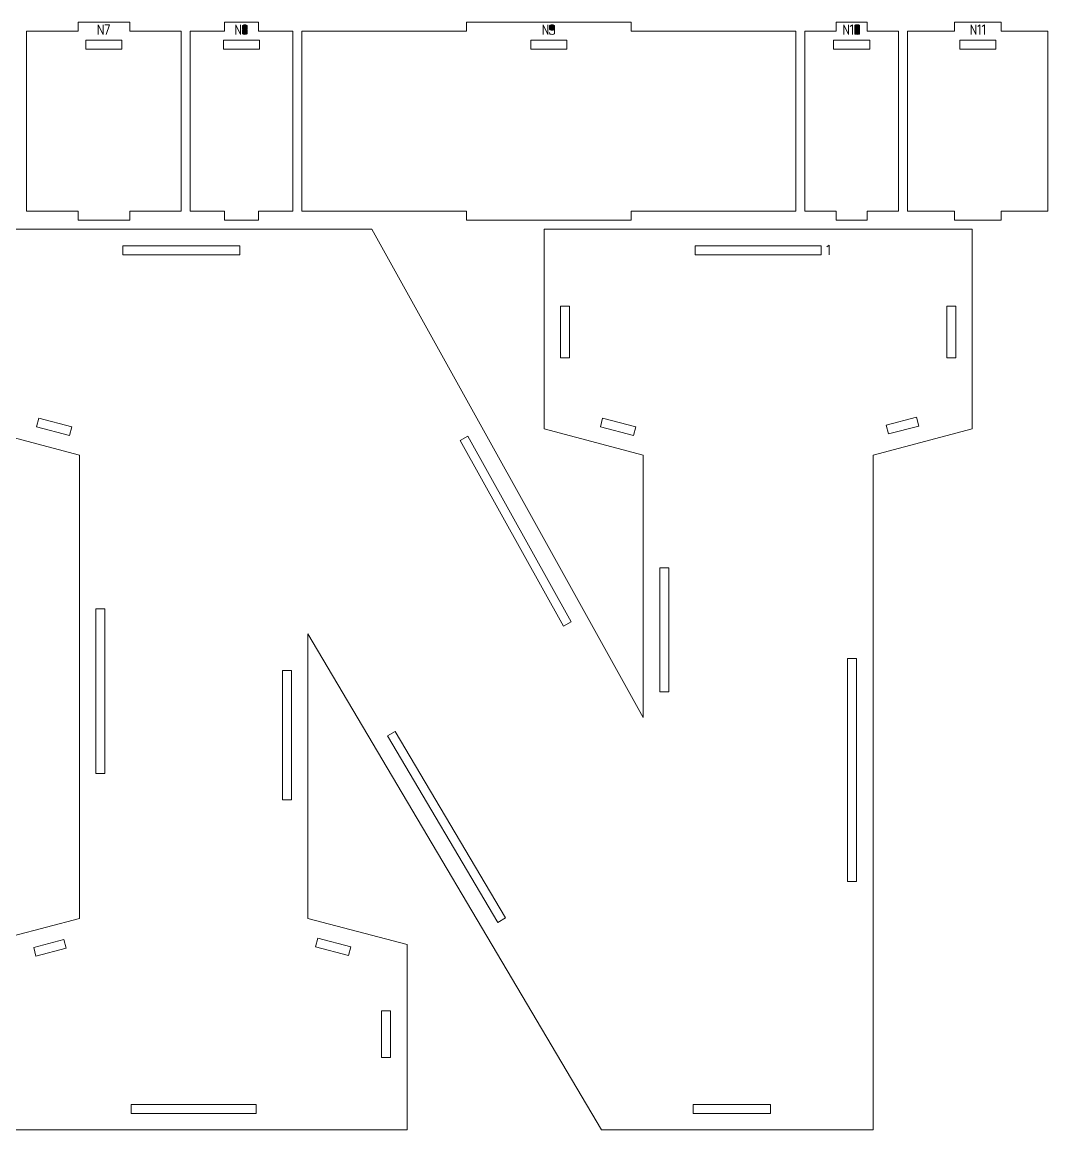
# Model space of a CAD drawing. Header units: centimetres. Extents: x -250 to 250, y -508 to 508.
# Drawn here: x 81.23 to 115.4, y 289.67 to 326.57 of the extents above; entities that cross this region are included whole.
import ezdxf

# ---------------------------------------------------------------- set-up
doc = ezdxf.new("R2010")
doc.units = ezdxf.units.CM
doc.header["$MEASUREMENT"] = 0
doc.layers.add('Capa 1', color=7, linetype='Continuous')

msp = doc.modelspace()

# ---------------------------------------------------------------- hatches: boundary and pattern name
at = {"layer": 'Capa 1', "true_color": 0x3e4095}
h = msp.add_hatch(color=175, dxfattribs=at)
edge = h.paths.add_edge_path()
edge.add_spline(control_points=[(83.76806, 326.16423), (83.76806, 326.16423), (83.76806, 326.48067), (83.76806, 326.48067), (83.76806, 326.48067), (83.92674, 326.16423), (83.92674, 326.16423), (83.92674, 326.16423), (83.92674, 326.48067), (83.92674, 326.48067), (83.92674, 326.48067), (83.92674, 326.16423), (83.92674, 326.16423), (83.92674, 326.16423), (83.76806, 326.48067), (83.76806, 326.48067), (83.76806, 326.48067), (83.76806, 326.16423), (83.76806, 326.16423)], knot_values=[0, 0, 0, 0, 0.16666667, 0.16666667, 0.16666667, 0.33333333, 0.33333333, 0.33333333, 0.5, 0.5, 0.5, 0.66666667, 0.66666667, 0.66666667, 0.83333333, 0.83333333, 0.83333333, 1, 1, 1, 1], degree=3, periodic=1)
h = msp.add_hatch(color=175, dxfattribs=at)
edge = h.paths.add_edge_path()
edge.add_spline(control_points=[(84.02671, 326.16423), (84.02671, 326.16423), (84.14779, 326.48067), (84.14779, 326.48067), (84.14779, 326.48067), (83.98819, 326.48067), (83.98819, 326.48067), (83.98819, 326.48067), (84.14779, 326.48067), (84.14779, 326.48067), (84.14779, 326.48067), (84.02671, 326.16423), (84.02671, 326.16423)], knot_values=[0, 0, 0, 0, 0.25, 0.25, 0.25, 0.5, 0.5, 0.5, 0.75, 0.75, 0.75, 1, 1, 1, 1], degree=3, periodic=1)
h = msp.add_hatch(color=175, dxfattribs=at)
edge = h.paths.add_edge_path()
edge.add_spline(control_points=[(88.3485, 326.16423), (88.3485, 326.16423), (88.3485, 326.48067), (88.3485, 326.48067), (88.3485, 326.48067), (88.50718, 326.16423), (88.50718, 326.16423), (88.50718, 326.16423), (88.50718, 326.48067), (88.50718, 326.48067), (88.50718, 326.48067), (88.50718, 326.16423), (88.50718, 326.16423), (88.50718, 326.16423), (88.3485, 326.48067), (88.3485, 326.48067), (88.3485, 326.48067), (88.3485, 326.16423), (88.3485, 326.16423)], knot_values=[0, 0, 0, 0, 0.16666667, 0.16666667, 0.16666667, 0.33333333, 0.33333333, 0.33333333, 0.5, 0.5, 0.5, 0.66666667, 0.66666667, 0.66666667, 0.83333333, 0.83333333, 0.83333333, 1, 1, 1, 1], degree=3, periodic=1)
h = msp.add_hatch(color=175, dxfattribs=at)
edge = h.paths.add_edge_path()
edge.add_spline(control_points=[(88.56863, 326.37106), (88.56863, 326.36311), (88.57429, 326.35593), (88.5856, 326.34951), (88.59691, 326.34309), (88.61877, 326.33881), (88.65118, 326.33667), (88.68359, 326.33881), (88.70545, 326.34309), (88.71676, 326.34951), (88.72807, 326.35593), (88.73373, 326.36311), (88.73373, 326.37106), (88.73373, 326.37106), (88.73373, 326.44536), (88.73373, 326.44536), (88.73373, 326.45514), (88.72586, 326.46347), (88.71011, 326.47035), (88.69437, 326.47723), (88.67472, 326.48067), (88.65118, 326.48067), (88.62764, 326.48067), (88.60799, 326.47723), (88.59225, 326.47035), (88.5765, 326.46347), (88.56863, 326.45514), (88.56863, 326.44536), (88.56863, 326.44536), (88.56863, 326.37106), (88.56863, 326.37106)], knot_values=[0, 0, 0, 0, 0.1, 0.1, 0.1, 0.2, 0.2, 0.2, 0.3, 0.3, 0.3, 0.4, 0.4, 0.4, 0.5, 0.5, 0.5, 0.6, 0.6, 0.6, 0.7, 0.7, 0.7, 0.8, 0.8, 0.8, 0.9, 0.9, 0.9, 1, 1, 1, 1], degree=3, periodic=1)
h = msp.add_hatch(color=175, dxfattribs=at)
edge = h.paths.add_edge_path()
edge.add_spline(control_points=[(88.65118, 326.16423), (88.62764, 326.16423), (88.60799, 326.16767), (88.59225, 326.17455), (88.5765, 326.18143), (88.56863, 326.18976), (88.56863, 326.19954), (88.56863, 326.19954), (88.56863, 326.30273), (88.56863, 326.30273), (88.56863, 326.31099), (88.57429, 326.31817), (88.5856, 326.32428), (88.59691, 326.3304), (88.61877, 326.33453), (88.65118, 326.33667), (88.61877, 326.33881), (88.59691, 326.34309), (88.5856, 326.34951), (88.57429, 326.35593), (88.56863, 326.36311), (88.56863, 326.37106), (88.56863, 326.37106), (88.56863, 326.44536), (88.56863, 326.44536), (88.56863, 326.45514), (88.5765, 326.46347), (88.59225, 326.47035), (88.60799, 326.47723), (88.62764, 326.48067), (88.65118, 326.48067), (88.67472, 326.48067), (88.69437, 326.47723), (88.71011, 326.47035), (88.72586, 326.46347), (88.73373, 326.45514), (88.73373, 326.44536), (88.73373, 326.44536), (88.73373, 326.37106), (88.73373, 326.37106), (88.73373, 326.36311), (88.72807, 326.35593), (88.71676, 326.34951), (88.70545, 326.34309), (88.68359, 326.33881), (88.65118, 326.33667), (88.68359, 326.33453), (88.70545, 326.3304), (88.71676, 326.32428), (88.72807, 326.31817), (88.73373, 326.31099), (88.73373, 326.30273), (88.73373, 326.30273), (88.73373, 326.19954), (88.73373, 326.19954), (88.73373, 326.18976), (88.72586, 326.18143), (88.71011, 326.17455), (88.69437, 326.16767), (88.67472, 326.16423), (88.65118, 326.16423)], knot_values=[0, 0, 0, 0, 0.05, 0.05, 0.05, 0.1, 0.1, 0.1, 0.15, 0.15, 0.15, 0.2, 0.2, 0.2, 0.25, 0.25, 0.25, 0.3, 0.3, 0.3, 0.35, 0.35, 0.35, 0.4, 0.4, 0.4, 0.45, 0.45, 0.45, 0.5, 0.5, 0.5, 0.55, 0.55, 0.55, 0.6, 0.6, 0.6, 0.65, 0.65, 0.65, 0.7, 0.7, 0.7, 0.75, 0.75, 0.75, 0.8, 0.8, 0.8, 0.85, 0.85, 0.85, 0.9, 0.9, 0.9, 0.95, 0.95, 0.95, 1, 1, 1, 1], degree=3, periodic=1)
h = msp.add_hatch(color=175, dxfattribs=at)
edge = h.paths.add_edge_path()
edge.add_spline(control_points=[(88.56863, 326.19954), (88.56863, 326.18976), (88.5765, 326.18143), (88.59225, 326.17455), (88.60799, 326.16767), (88.62764, 326.16423), (88.65118, 326.16423), (88.67472, 326.16423), (88.69437, 326.16767), (88.71011, 326.17455), (88.72586, 326.18143), (88.73373, 326.18976), (88.73373, 326.19954), (88.73373, 326.19954), (88.73373, 326.30273), (88.73373, 326.30273), (88.73373, 326.31099), (88.72807, 326.31817), (88.71676, 326.32428), (88.70545, 326.3304), (88.68359, 326.33453), (88.65118, 326.33667), (88.61877, 326.33453), (88.59691, 326.3304), (88.5856, 326.32428), (88.57429, 326.31817), (88.56863, 326.31099), (88.56863, 326.30273), (88.56863, 326.30273), (88.56863, 326.19954), (88.56863, 326.19954)], knot_values=[0, 0, 0, 0, 0.1, 0.1, 0.1, 0.2, 0.2, 0.2, 0.3, 0.3, 0.3, 0.4, 0.4, 0.4, 0.5, 0.5, 0.5, 0.6, 0.6, 0.6, 0.7, 0.7, 0.7, 0.8, 0.8, 0.8, 0.9, 0.9, 0.9, 1, 1, 1, 1], degree=3, periodic=1)
h = msp.add_hatch(color=175, dxfattribs=at)
edge = h.paths.add_edge_path()
edge.add_spline(control_points=[(98.58337, 326.16423), (98.58337, 326.16423), (98.58337, 326.48067), (98.58337, 326.48067), (98.58337, 326.48067), (98.74205, 326.16423), (98.74205, 326.16423), (98.74205, 326.16423), (98.74205, 326.48067), (98.74205, 326.48067), (98.74205, 326.48067), (98.74205, 326.16423), (98.74205, 326.16423), (98.74205, 326.16423), (98.58337, 326.48067), (98.58337, 326.48067), (98.58337, 326.48067), (98.58337, 326.16423), (98.58337, 326.16423)], knot_values=[0, 0, 0, 0, 0.16666667, 0.16666667, 0.16666667, 0.33333333, 0.33333333, 0.33333333, 0.5, 0.5, 0.5, 0.66666667, 0.66666667, 0.66666667, 0.83333333, 0.83333333, 0.83333333, 1, 1, 1, 1], degree=3, periodic=1)
h = msp.add_hatch(color=175, dxfattribs=at)
edge = h.paths.add_edge_path()
edge.add_spline(control_points=[(98.8035, 326.33804), (98.8035, 326.32826), (98.81137, 326.31993), (98.82712, 326.31305), (98.84286, 326.30617), (98.86251, 326.30273), (98.88605, 326.30273), (98.90929, 326.30212), (98.92885, 326.30495), (98.94475, 326.31121), (98.96065, 326.31748), (98.9686, 326.32643), (98.9686, 326.33804), (98.9686, 326.33804), (98.9686, 326.44536), (98.9686, 326.44536), (98.9686, 326.45514), (98.96073, 326.46347), (98.94498, 326.47035), (98.92924, 326.47723), (98.90959, 326.48067), (98.88605, 326.48067), (98.86251, 326.48067), (98.84286, 326.47723), (98.82712, 326.47035), (98.81137, 326.46347), (98.8035, 326.45514), (98.8035, 326.44536), (98.8035, 326.44536), (98.8035, 326.33804), (98.8035, 326.33804)], knot_values=[0, 0, 0, 0, 0.1, 0.1, 0.1, 0.2, 0.2, 0.2, 0.3, 0.3, 0.3, 0.4, 0.4, 0.4, 0.5, 0.5, 0.5, 0.6, 0.6, 0.6, 0.7, 0.7, 0.7, 0.8, 0.8, 0.8, 0.9, 0.9, 0.9, 1, 1, 1, 1], degree=3, periodic=1)
h = msp.add_hatch(color=175, dxfattribs=at)
edge = h.paths.add_edge_path()
edge.add_spline(control_points=[(98.88605, 326.16423), (98.86251, 326.16423), (98.84286, 326.16767), (98.82712, 326.17455), (98.81137, 326.18143), (98.8035, 326.18976), (98.8035, 326.19954), (98.8035, 326.19954), (98.8035, 326.22477), (98.8035, 326.22477), (98.8035, 326.22477), (98.8035, 326.19954), (98.8035, 326.19954), (98.8035, 326.18976), (98.81137, 326.18143), (98.82712, 326.17455), (98.84286, 326.16767), (98.86251, 326.16423), (98.88605, 326.16423), (98.90959, 326.16423), (98.92924, 326.16767), (98.94498, 326.17455), (98.96073, 326.18143), (98.9686, 326.18976), (98.9686, 326.19954), (98.9686, 326.19954), (98.9686, 326.33804), (98.9686, 326.33804), (98.9686, 326.32643), (98.96065, 326.31748), (98.94475, 326.31121), (98.92885, 326.30495), (98.90929, 326.30212), (98.88605, 326.30273), (98.86251, 326.30273), (98.84286, 326.30617), (98.82712, 326.31305), (98.81137, 326.31993), (98.8035, 326.32826), (98.8035, 326.33804), (98.8035, 326.33804), (98.8035, 326.44536), (98.8035, 326.44536), (98.8035, 326.45514), (98.81137, 326.46347), (98.82712, 326.47035), (98.84286, 326.47723), (98.86251, 326.48067), (98.88605, 326.48067), (98.90959, 326.48067), (98.92924, 326.47723), (98.94498, 326.47035), (98.96073, 326.46347), (98.9686, 326.45514), (98.9686, 326.44536), (98.9686, 326.44536), (98.9686, 326.33804), (98.9686, 326.33804), (98.9686, 326.33804), (98.9686, 326.19954), (98.9686, 326.19954), (98.9686, 326.18976), (98.96073, 326.18143), (98.94498, 326.17455), (98.92924, 326.16767), (98.90959, 326.16423), (98.88605, 326.16423)], knot_values=[0, 0, 0, 0, 0.04545455, 0.04545455, 0.04545455, 0.09090909, 0.09090909, 0.09090909, 0.13636364, 0.13636364, 0.13636364, 0.18181818, 0.18181818, 0.18181818, 0.22727273, 0.22727273, 0.22727273, 0.27272727, 0.27272727, 0.27272727, 0.31818182, 0.31818182, 0.31818182, 0.36363636, 0.36363636, 0.36363636, 0.40909091, 0.40909091, 0.40909091, 0.45454545, 0.45454545, 0.45454545, 0.5, 0.5, 0.5, 0.54545455, 0.54545455, 0.54545455, 0.59090909, 0.59090909, 0.59090909, 0.63636364, 0.63636364, 0.63636364, 0.68181818, 0.68181818, 0.68181818, 0.72727273, 0.72727273, 0.72727273, 0.77272727, 0.77272727, 0.77272727, 0.81818182, 0.81818182, 0.81818182, 0.86363636, 0.86363636, 0.86363636, 0.90909091, 0.90909091, 0.90909091, 0.95454545, 0.95454545, 0.95454545, 1, 1, 1, 1], degree=3, periodic=1)
h = msp.add_hatch(color=175, dxfattribs=at)
edge = h.paths.add_edge_path()
edge.add_spline(control_points=[(108.59981, 326.16423), (108.59981, 326.16423), (108.59981, 326.48067), (108.59981, 326.48067), (108.59981, 326.48067), (108.75849, 326.16423), (108.75849, 326.16423), (108.75849, 326.16423), (108.75849, 326.48067), (108.75849, 326.48067), (108.75849, 326.48067), (108.75849, 326.16423), (108.75849, 326.16423), (108.75849, 326.16423), (108.59981, 326.48067), (108.59981, 326.48067), (108.59981, 326.48067), (108.59981, 326.16423), (108.59981, 326.16423)], knot_values=[0, 0, 0, 0, 0.16666667, 0.16666667, 0.16666667, 0.33333333, 0.33333333, 0.33333333, 0.5, 0.5, 0.5, 0.66666667, 0.66666667, 0.66666667, 0.83333333, 0.83333333, 0.83333333, 1, 1, 1, 1], degree=3, periodic=1)
h = msp.add_hatch(color=175, dxfattribs=at)
edge = h.paths.add_edge_path()
edge.add_spline(control_points=[(108.89607, 326.48113), (108.89607, 326.48113), (108.81994, 326.42839), (108.81994, 326.42839), (108.81994, 326.42839), (108.89607, 326.48113), (108.89607, 326.48113), (108.89607, 326.48113), (108.89607, 326.16423), (108.89607, 326.16423), (108.89607, 326.16423), (108.89607, 326.48113), (108.89607, 326.48113)], knot_values=[0, 0, 0, 0, 0.25, 0.25, 0.25, 0.5, 0.5, 0.5, 0.75, 0.75, 0.75, 1, 1, 1, 1], degree=3, periodic=1)
h = msp.add_hatch(color=175, dxfattribs=at)
edge = h.paths.add_edge_path()
edge.add_spline(control_points=[(108.9667, 326.18808), (108.9667, 326.17829), (108.97457, 326.17187), (108.99032, 326.16882), (109.00606, 326.16576), (109.02571, 326.16423), (109.04925, 326.16423), (109.07279, 326.16423), (109.09244, 326.16576), (109.10818, 326.16882), (109.12393, 326.17187), (109.1318, 326.17829), (109.1318, 326.18808), (109.1318, 326.18808), (109.1318, 326.45636), (109.1318, 326.45636), (109.1318, 326.46615), (109.12393, 326.47265), (109.10818, 326.47586), (109.09244, 326.47907), (109.07279, 326.48067), (109.04925, 326.48067), (109.02571, 326.48067), (109.00606, 326.47907), (108.99032, 326.47586), (108.97457, 326.47265), (108.9667, 326.46615), (108.9667, 326.45636), (108.9667, 326.45636), (108.9667, 326.18808), (108.9667, 326.18808)], knot_values=[0, 0, 0, 0, 0.1, 0.1, 0.1, 0.2, 0.2, 0.2, 0.3, 0.3, 0.3, 0.4, 0.4, 0.4, 0.5, 0.5, 0.5, 0.6, 0.6, 0.6, 0.7, 0.7, 0.7, 0.8, 0.8, 0.8, 0.9, 0.9, 0.9, 1, 1, 1, 1], degree=3, periodic=1)
h = msp.add_hatch(color=175, dxfattribs=at)
edge = h.paths.add_edge_path()
edge.add_spline(control_points=[(109.1318, 326.18808), (109.1318, 326.17829), (109.12393, 326.17187), (109.10818, 326.16882), (109.09244, 326.16576), (109.07279, 326.16423), (109.04925, 326.16423), (109.02571, 326.16423), (109.00606, 326.16576), (108.99032, 326.16882), (108.97457, 326.17187), (108.9667, 326.17829), (108.9667, 326.18808), (108.9667, 326.18808), (108.9667, 326.45636), (108.9667, 326.45636), (108.9667, 326.46615), (108.97457, 326.47265), (108.99032, 326.47586), (109.00606, 326.47907), (109.02571, 326.48067), (109.04925, 326.48067), (109.07279, 326.48067), (109.09244, 326.47907), (109.10818, 326.47586), (109.12393, 326.47265), (109.1318, 326.46615), (109.1318, 326.45636), (109.1318, 326.45636), (109.1318, 326.18808), (109.1318, 326.18808)], knot_values=[0, 0, 0, 0, 0.1, 0.1, 0.1, 0.2, 0.2, 0.2, 0.3, 0.3, 0.3, 0.4, 0.4, 0.4, 0.5, 0.5, 0.5, 0.6, 0.6, 0.6, 0.7, 0.7, 0.7, 0.8, 0.8, 0.8, 0.9, 0.9, 0.9, 1, 1, 1, 1], degree=3, periodic=1)
h = msp.add_hatch(color=175, dxfattribs=at)
edge = h.paths.add_edge_path()
edge.add_spline(control_points=[(112.84329, 326.16423), (112.84329, 326.16423), (112.84329, 326.48067), (112.84329, 326.48067), (112.84329, 326.48067), (113.00197, 326.16423), (113.00197, 326.16423), (113.00197, 326.16423), (113.00197, 326.48067), (113.00197, 326.48067), (113.00197, 326.48067), (113.00197, 326.16423), (113.00197, 326.16423), (113.00197, 326.16423), (112.84329, 326.48067), (112.84329, 326.48067), (112.84329, 326.48067), (112.84329, 326.16423), (112.84329, 326.16423)], knot_values=[0, 0, 0, 0, 0.16666667, 0.16666667, 0.16666667, 0.33333333, 0.33333333, 0.33333333, 0.5, 0.5, 0.5, 0.66666667, 0.66666667, 0.66666667, 0.83333333, 0.83333333, 0.83333333, 1, 1, 1, 1], degree=3, periodic=1)
h = msp.add_hatch(color=175, dxfattribs=at)
edge = h.paths.add_edge_path()
edge.add_spline(control_points=[(113.13955, 326.48113), (113.13955, 326.48113), (113.06342, 326.42839), (113.06342, 326.42839), (113.06342, 326.42839), (113.13955, 326.48113), (113.13955, 326.48113), (113.13955, 326.48113), (113.13955, 326.16423), (113.13955, 326.16423), (113.13955, 326.16423), (113.13955, 326.48113), (113.13955, 326.48113)], knot_values=[0, 0, 0, 0, 0.25, 0.25, 0.25, 0.5, 0.5, 0.5, 0.75, 0.75, 0.75, 1, 1, 1, 1], degree=3, periodic=1)
h = msp.add_hatch(color=175, dxfattribs=at)
edge = h.paths.add_edge_path()
edge.add_spline(control_points=[(113.28631, 326.48113), (113.28631, 326.48113), (113.21018, 326.42839), (113.21018, 326.42839), (113.21018, 326.42839), (113.28631, 326.48113), (113.28631, 326.48113), (113.28631, 326.48113), (113.28631, 326.16423), (113.28631, 326.16423), (113.28631, 326.16423), (113.28631, 326.48113), (113.28631, 326.48113)], knot_values=[0, 0, 0, 0, 0.25, 0.25, 0.25, 0.5, 0.5, 0.5, 0.75, 0.75, 0.75, 1, 1, 1, 1], degree=3, periodic=1)
h = msp.add_hatch(color=175, dxfattribs=at)
edge = h.paths.add_edge_path()
edge.add_spline(control_points=[(108.11558, 319.13848), (108.11558, 319.13848), (108.03945, 319.08574), (108.03945, 319.08574), (108.03945, 319.08574), (108.11558, 319.13848), (108.11558, 319.13848), (108.11558, 319.13848), (108.11558, 318.82158), (108.11558, 318.82158), (108.11558, 318.82158), (108.11558, 319.13848), (108.11558, 319.13848)], knot_values=[0, 0, 0, 0, 0.25, 0.25, 0.25, 0.5, 0.5, 0.5, 0.75, 0.75, 0.75, 1, 1, 1, 1], degree=3, periodic=1)

# ---------------------------------------------------------------- linework, layer by layer
at = {"layer": 'Capa 1', "color": 240, "lineweight": 9}
for points, knots in [([(81.38317, 326.27063), (81.38317, 326.27063), (81.38317, 320.27063), (81.38317, 320.27063), (81.38317, 320.27063), (83.09968, 320.27063), (83.09968, 320.27063), (83.09968, 320.27063), (83.09968, 319.97063), (83.09968, 319.97063), (83.09968, 319.97063), (84.81619, 319.97063), (84.81619, 319.97063), (84.81619, 319.97063), (84.81619, 320.27063), (84.81619, 320.27063), (84.81619, 320.27063), (86.53269, 320.27063), (86.53269, 320.27063), (86.53269, 320.27063), (86.53269, 326.27063), (86.53269, 326.27063), (86.53269, 326.27063), (84.81619, 326.27063), (84.81619, 326.27063), (84.81619, 326.27063), (84.81619, 326.57063), (84.81619, 326.57063), (84.81619, 326.57063), (83.09968, 326.57063), (83.09968, 326.57063), (83.09968, 326.57063), (83.09968, 326.27063), (83.09968, 326.27063), (83.09968, 326.27063), (81.38317, 326.27063), (81.38317, 326.27063)], [0, 0, 0, 0, 0.08333333, 0.08333333, 0.08333333, 0.16666667, 0.16666667, 0.16666667, 0.25, 0.25, 0.25, 0.33333333, 0.33333333, 0.33333333, 0.41666667, 0.41666667, 0.41666667, 0.5, 0.5, 0.5, 0.58333333, 0.58333333, 0.58333333, 0.66666667, 0.66666667, 0.66666667, 0.75, 0.75, 0.75, 0.83333333, 0.83333333, 0.83333333, 0.91666667, 0.91666667, 0.91666667, 1, 1, 1, 1]), ([(86.83269, 326.27063), (86.83269, 326.27063), (86.83269, 320.27063), (86.83269, 320.27063), (86.83269, 320.27063), (87.97164, 320.27063), (87.97164, 320.27063), (87.97164, 320.27063), (87.97164, 319.97063), (87.97164, 319.97063), (87.97164, 319.97063), (89.11059, 319.97063), (89.11059, 319.97063), (89.11059, 319.97063), (89.11059, 320.27063), (89.11059, 320.27063), (89.11059, 320.27063), (90.24954, 320.27063), (90.24954, 320.27063), (90.24954, 320.27063), (90.24954, 326.27063), (90.24954, 326.27063), (90.24954, 326.27063), (89.11059, 326.27063), (89.11059, 326.27063), (89.11059, 326.27063), (89.11059, 326.57063), (89.11059, 326.57063), (89.11059, 326.57063), (87.97164, 326.57063), (87.97164, 326.57063), (87.97164, 326.57063), (87.97164, 326.27063), (87.97164, 326.27063), (87.97164, 326.27063), (86.83269, 326.27063), (86.83269, 326.27063)], [0, 0, 0, 0, 0.08333333, 0.08333333, 0.08333333, 0.16666667, 0.16666667, 0.16666667, 0.25, 0.25, 0.25, 0.33333333, 0.33333333, 0.33333333, 0.41666667, 0.41666667, 0.41666667, 0.5, 0.5, 0.5, 0.58333333, 0.58333333, 0.58333333, 0.66666667, 0.66666667, 0.66666667, 0.75, 0.75, 0.75, 0.83333333, 0.83333333, 0.83333333, 0.91666667, 0.91666667, 0.91666667, 1, 1, 1, 1]), ([(90.54954, 326.27063), (90.54954, 326.27063), (90.54954, 320.27063), (90.54954, 320.27063), (90.54954, 320.27063), (96.03384, 320.27063), (96.03384, 320.27063), (96.03384, 320.27063), (96.03384, 319.97063), (96.03384, 319.97063), (96.03384, 319.97063), (101.51814, 319.97063), (101.51814, 319.97063), (101.51814, 319.97063), (101.51814, 320.27063), (101.51814, 320.27063), (101.51814, 320.27063), (107.00244, 320.27063), (107.00244, 320.27063), (107.00244, 320.27063), (107.00244, 326.27063), (107.00244, 326.27063), (107.00244, 326.27063), (101.51814, 326.27063), (101.51814, 326.27063), (101.51814, 326.27063), (101.51814, 326.57063), (101.51814, 326.57063), (101.51814, 326.57063), (96.03384, 326.57063), (96.03384, 326.57063), (96.03384, 326.57063), (96.03384, 326.27063), (96.03384, 326.27063), (96.03384, 326.27063), (90.54954, 326.27063), (90.54954, 326.27063)], [0, 0, 0, 0, 0.08333333, 0.08333333, 0.08333333, 0.16666667, 0.16666667, 0.16666667, 0.25, 0.25, 0.25, 0.33333333, 0.33333333, 0.33333333, 0.41666667, 0.41666667, 0.41666667, 0.5, 0.5, 0.5, 0.58333333, 0.58333333, 0.58333333, 0.66666667, 0.66666667, 0.66666667, 0.75, 0.75, 0.75, 0.83333333, 0.83333333, 0.83333333, 0.91666667, 0.91666667, 0.91666667, 1, 1, 1, 1]), ([(107.30244, 326.27063), (107.30244, 326.27063), (107.30244, 320.27063), (107.30244, 320.27063), (107.30244, 320.27063), (108.34469, 320.27063), (108.34469, 320.27063), (108.34469, 320.27063), (108.34469, 319.97063), (108.34469, 319.97063), (108.34469, 319.97063), (109.38693, 319.97063), (109.38693, 319.97063), (109.38693, 319.97063), (109.38693, 320.27063), (109.38693, 320.27063), (109.38693, 320.27063), (110.42917, 320.27063), (110.42917, 320.27063), (110.42917, 320.27063), (110.42917, 326.27063), (110.42917, 326.27063), (110.42917, 326.27063), (109.38693, 326.27063), (109.38693, 326.27063), (109.38693, 326.27063), (109.38693, 326.57063), (109.38693, 326.57063), (109.38693, 326.57063), (108.34469, 326.57063), (108.34469, 326.57063), (108.34469, 326.57063), (108.34469, 326.27063), (108.34469, 326.27063), (108.34469, 326.27063), (107.30244, 326.27063), (107.30244, 326.27063)], [0, 0, 0, 0, 0.08333333, 0.08333333, 0.08333333, 0.16666667, 0.16666667, 0.16666667, 0.25, 0.25, 0.25, 0.33333333, 0.33333333, 0.33333333, 0.41666667, 0.41666667, 0.41666667, 0.5, 0.5, 0.5, 0.58333333, 0.58333333, 0.58333333, 0.66666667, 0.66666667, 0.66666667, 0.75, 0.75, 0.75, 0.83333333, 0.83333333, 0.83333333, 0.91666667, 0.91666667, 0.91666667, 1, 1, 1, 1]), ([(110.72917, 326.27063), (110.72917, 326.27063), (110.72917, 320.27063), (110.72917, 320.27063), (110.72917, 320.27063), (112.28626, 320.27063), (112.28626, 320.27063), (112.28626, 320.27063), (112.28626, 319.97063), (112.28626, 319.97063), (112.28626, 319.97063), (113.84334, 319.97063), (113.84334, 319.97063), (113.84334, 319.97063), (113.84334, 320.27063), (113.84334, 320.27063), (113.84334, 320.27063), (115.40042, 320.27063), (115.40042, 320.27063), (115.40042, 320.27063), (115.40042, 326.27063), (115.40042, 326.27063), (115.40042, 326.27063), (113.84334, 326.27063), (113.84334, 326.27063), (113.84334, 326.27063), (113.84334, 326.57063), (113.84334, 326.57063), (113.84334, 326.57063), (112.28626, 326.57063), (112.28626, 326.57063), (112.28626, 326.57063), (112.28626, 326.27063), (112.28626, 326.27063), (112.28626, 326.27063), (110.72917, 326.27063), (110.72917, 326.27063)], [0, 0, 0, 0, 0.08333333, 0.08333333, 0.08333333, 0.16666667, 0.16666667, 0.16666667, 0.25, 0.25, 0.25, 0.33333333, 0.33333333, 0.33333333, 0.41666667, 0.41666667, 0.41666667, 0.5, 0.5, 0.5, 0.58333333, 0.58333333, 0.58333333, 0.66666667, 0.66666667, 0.66666667, 0.75, 0.75, 0.75, 0.83333333, 0.83333333, 0.83333333, 0.91666667, 0.91666667, 0.91666667, 1, 1, 1, 1]), ([(83.35793, 325.67076), (83.35793, 325.67076), (84.55793, 325.67076), (84.55793, 325.67076), (84.55793, 325.67076), (84.55793, 325.97076), (84.55793, 325.97076), (84.55793, 325.97076), (83.35793, 325.97076), (83.35793, 325.97076), (83.35793, 325.97076), (83.35793, 325.67076), (83.35793, 325.67076)], [0, 0, 0, 0, 0.25, 0.25, 0.25, 0.5, 0.5, 0.5, 0.75, 0.75, 0.75, 1, 1, 1, 1]), ([(87.94112, 325.67076), (87.94112, 325.67076), (89.14112, 325.67076), (89.14112, 325.67076), (89.14112, 325.67076), (89.14112, 325.97076), (89.14112, 325.97076), (89.14112, 325.97076), (87.94112, 325.97076), (87.94112, 325.97076), (87.94112, 325.97076), (87.94112, 325.67076), (87.94112, 325.67076)], [0, 0, 0, 0, 0.25, 0.25, 0.25, 0.5, 0.5, 0.5, 0.75, 0.75, 0.75, 1, 1, 1, 1]), ([(98.17599, 325.67076), (98.17599, 325.67076), (99.37599, 325.67076), (99.37599, 325.67076), (99.37599, 325.67076), (99.37599, 325.97076), (99.37599, 325.97076), (99.37599, 325.97076), (98.17599, 325.97076), (98.17599, 325.97076), (98.17599, 325.97076), (98.17599, 325.67076), (98.17599, 325.67076)], [0, 0, 0, 0, 0.25, 0.25, 0.25, 0.5, 0.5, 0.5, 0.75, 0.75, 0.75, 1, 1, 1, 1]), ([(108.26581, 325.67076), (108.26581, 325.67076), (109.46581, 325.67076), (109.46581, 325.67076), (109.46581, 325.67076), (109.46581, 325.97076), (109.46581, 325.97076), (109.46581, 325.97076), (108.26581, 325.97076), (108.26581, 325.97076), (108.26581, 325.97076), (108.26581, 325.67076), (108.26581, 325.67076)], [0, 0, 0, 0, 0.25, 0.25, 0.25, 0.5, 0.5, 0.5, 0.75, 0.75, 0.75, 1, 1, 1, 1]), ([(112.4648, 325.67076), (112.4648, 325.67076), (113.6648, 325.67076), (113.6648, 325.67076), (113.6648, 325.67076), (113.6648, 325.97076), (113.6648, 325.97076), (113.6648, 325.97076), (112.4648, 325.97076), (112.4648, 325.97076), (112.4648, 325.97076), (112.4648, 325.67076), (112.4648, 325.67076)], [0, 0, 0, 0, 0.25, 0.25, 0.25, 0.5, 0.5, 0.5, 0.75, 0.75, 0.75, 1, 1, 1, 1]), ([(112.88107, 319.67063), (112.88107, 319.67063), (112.88107, 313.01846), (112.88107, 313.01846), (112.88107, 313.01846), (109.57672, 312.14889), (109.57672, 312.14889), (109.57672, 312.14889), (109.57672, 289.67064), (109.57672, 289.67064), (109.57672, 289.67064), (100.53324, 289.67064), (100.53324, 289.67064), (100.53324, 289.67064), (90.75063, 306.19237), (90.75063, 306.19237), (90.75063, 306.19237), (90.75063, 296.71411), (90.75063, 296.71411), (90.75063, 296.71411), (94.05497, 295.84454), (94.05497, 295.84454), (94.05497, 295.84454), (94.05497, 289.67064), (94.05497, 289.67064), (94.05497, 289.67064), (79.83758, 289.67064), (79.83758, 289.67064), (79.83758, 289.67064), (79.83758, 295.84454), (79.83758, 295.84454), (79.83758, 295.84454), (83.14193, 296.71411), (83.14193, 296.71411), (83.14193, 296.71411), (83.14193, 312.14889), (83.14193, 312.14889), (83.14193, 312.14889), (79.83758, 313.01846), (79.83758, 313.01846), (79.83758, 313.01846), (79.83758, 319.67063), (79.83758, 319.67063), (79.83758, 319.67063), (92.88107, 319.67063), (92.88107, 319.67063), (92.88107, 319.67063), (101.92455, 303.40976), (101.92455, 303.40976), (101.92455, 303.40976), (101.92455, 312.14889), (101.92455, 312.14889), (101.92455, 312.14889), (98.6202, 313.01846), (98.6202, 313.01846), (98.6202, 313.01846), (98.6202, 319.66917), (98.6202, 319.66917), (98.6202, 319.66917), (112.88107, 319.67063), (112.88107, 319.67063)], [0, 0, 0, 0, 0.05, 0.05, 0.05, 0.1, 0.1, 0.1, 0.15, 0.15, 0.15, 0.2, 0.2, 0.2, 0.25, 0.25, 0.25, 0.3, 0.3, 0.3, 0.35, 0.35, 0.35, 0.4, 0.4, 0.4, 0.45, 0.45, 0.45, 0.5, 0.5, 0.5, 0.55, 0.55, 0.55, 0.6, 0.6, 0.6, 0.65, 0.65, 0.65, 0.7, 0.7, 0.7, 0.75, 0.75, 0.75, 0.8, 0.8, 0.8, 0.85, 0.85, 0.85, 0.9, 0.9, 0.9, 0.95, 0.95, 0.95, 1, 1, 1, 1]), ([(84.58476, 318.8221), (84.58476, 318.8221), (88.4834, 318.8221), (88.4834, 318.8221), (88.4834, 318.8221), (88.4834, 319.1221), (88.4834, 319.1221), (88.4834, 319.1221), (84.58476, 319.1221), (84.58476, 319.1221), (84.58476, 319.1221), (84.58476, 318.8221), (84.58476, 318.8221)], [0, 0, 0, 0, 0.25, 0.25, 0.25, 0.5, 0.5, 0.5, 0.75, 0.75, 0.75, 1, 1, 1, 1]), ([(103.65667, 318.82116), (103.65667, 318.82116), (107.8446, 318.82158), (107.8446, 318.82158), (107.8446, 318.82158), (107.84457, 319.12158), (107.84457, 319.12158), (107.84457, 319.12158), (103.65664, 319.12116), (103.65664, 319.12116), (103.65664, 319.12116), (103.65667, 318.82116), (103.65667, 318.82116)], [0, 0, 0, 0, 0.25, 0.25, 0.25, 0.5, 0.5, 0.5, 0.75, 0.75, 0.75, 1, 1, 1, 1]), ([(99.46873, 315.38863), (99.46873, 315.38863), (99.46873, 317.10468), (99.46873, 317.10468), (99.46873, 317.10468), (99.16873, 317.10468), (99.16873, 317.10468), (99.16873, 317.10468), (99.16873, 315.38863), (99.16873, 315.38863), (99.16873, 315.38863), (99.46873, 315.38863), (99.46873, 315.38863)], [0, 0, 0, 0, 0.25, 0.25, 0.25, 0.5, 0.5, 0.5, 0.75, 0.75, 0.75, 1, 1, 1, 1]), ([(112.03254, 317.10553), (112.03254, 317.10553), (112.03254, 315.38906), (112.03254, 315.38906), (112.03254, 315.38906), (112.33254, 315.38906), (112.33254, 315.38906), (112.33254, 315.38906), (112.33254, 317.10553), (112.33254, 317.10553), (112.33254, 317.10553), (112.03254, 317.10553), (112.03254, 317.10553)], [0, 0, 0, 0, 0.25, 0.25, 0.25, 0.5, 0.5, 0.5, 0.75, 0.75, 0.75, 1, 1, 1, 1]), ([(82.88901, 313.09287), (82.88901, 313.09287), (81.78756, 313.38272), (81.78756, 313.38272), (81.78756, 313.38272), (81.71121, 313.0926), (81.71121, 313.0926), (81.71121, 313.0926), (82.81266, 312.80274), (82.81266, 312.80274), (82.81266, 312.80274), (82.88901, 313.09287), (82.88901, 313.09287)], [0, 0, 0, 0, 0.25, 0.25, 0.25, 0.5, 0.5, 0.5, 0.75, 0.75, 0.75, 1, 1, 1, 1]), ([(101.67163, 313.09287), (101.67163, 313.09287), (100.57018, 313.38272), (100.57018, 313.38272), (100.57018, 313.38272), (100.49383, 313.0926), (100.49383, 313.0926), (100.49383, 313.0926), (101.59528, 312.80274), (101.59528, 312.80274), (101.59528, 312.80274), (101.67163, 313.09287), (101.67163, 313.09287)], [0, 0, 0, 0, 0.25, 0.25, 0.25, 0.5, 0.5, 0.5, 0.75, 0.75, 0.75, 1, 1, 1, 1]), ([(111.02461, 313.40733), (111.02461, 313.40733), (110.01669, 313.14209), (110.01669, 313.14209), (110.01669, 313.14209), (110.09303, 312.85197), (110.09303, 312.85197), (110.09303, 312.85197), (111.10096, 313.11721), (111.10096, 313.11721), (111.10096, 313.11721), (111.02461, 313.40733), (111.02461, 313.40733)], [0, 0, 0, 0, 0.25, 0.25, 0.25, 0.5, 0.5, 0.5, 0.75, 0.75, 0.75, 1, 1, 1, 1]), ([(95.8221, 312.63662), (95.8221, 312.63662), (99.26216, 306.45114), (99.26216, 306.45114), (99.26216, 306.45114), (99.52434, 306.59695), (99.52434, 306.59695), (99.52434, 306.59695), (96.08428, 312.78243), (96.08428, 312.78243), (96.08428, 312.78243), (95.8221, 312.63662), (95.8221, 312.63662)], [0, 0, 0, 0, 0.25, 0.25, 0.25, 0.5, 0.5, 0.5, 0.75, 0.75, 0.75, 1, 1, 1, 1]), ([(102.77308, 304.26312), (102.77308, 304.26312), (102.77308, 308.388), (102.77308, 308.388), (102.77308, 308.388), (102.47308, 308.388), (102.47308, 308.388), (102.47308, 308.388), (102.47308, 304.26312), (102.47308, 304.26312), (102.47308, 304.26312), (102.77308, 304.26312), (102.77308, 304.26312)], [0, 0, 0, 0, 0.25, 0.25, 0.25, 0.5, 0.5, 0.5, 0.75, 0.75, 0.75, 1, 1, 1, 1]), ([(83.99046, 301.54429), (83.99046, 301.54429), (83.99046, 307.02859), (83.99046, 307.02859), (83.99046, 307.02859), (83.69046, 307.02859), (83.69046, 307.02859), (83.69046, 307.02859), (83.69046, 301.54429), (83.69046, 301.54429), (83.69046, 301.54429), (83.99046, 301.54429), (83.99046, 301.54429)], [0, 0, 0, 0, 0.25, 0.25, 0.25, 0.5, 0.5, 0.5, 0.75, 0.75, 0.75, 1, 1, 1, 1]), ([(108.72819, 305.37506), (108.72819, 305.37506), (108.72819, 297.94712), (108.72819, 297.94712), (108.72819, 297.94712), (109.02819, 297.94712), (109.02819, 297.94712), (109.02819, 297.94712), (109.02819, 305.37506), (109.02819, 305.37506), (109.02819, 305.37506), (108.72819, 305.37506), (108.72819, 305.37506)], [0, 0, 0, 0, 0.25, 0.25, 0.25, 0.5, 0.5, 0.5, 0.75, 0.75, 0.75, 1, 1, 1, 1]), ([(89.9021, 304.97729), (89.9021, 304.97729), (89.9021, 300.6637), (89.9021, 300.6637), (89.9021, 300.6637), (90.2021, 300.6637), (90.2021, 300.6637), (90.2021, 300.6637), (90.2021, 304.97729), (90.2021, 304.97729), (90.2021, 304.97729), (89.9021, 304.97729), (89.9021, 304.97729)], [0, 0, 0, 0, 0.25, 0.25, 0.25, 0.5, 0.5, 0.5, 0.75, 0.75, 0.75, 1, 1, 1, 1]), ([(97.33795, 296.73257), (97.33795, 296.73257), (93.65896, 302.94596), (93.65896, 302.94596), (93.65896, 302.94596), (93.40082, 302.79311), (93.40082, 302.79311), (93.40082, 302.79311), (97.07981, 296.57972), (97.07981, 296.57972), (97.07981, 296.57972), (97.33795, 296.73257), (97.33795, 296.73257)], [0, 0, 0, 0, 0.25, 0.25, 0.25, 0.5, 0.5, 0.5, 0.75, 0.75, 0.75, 1, 1, 1, 1]), ([(81.69404, 295.45567), (81.69404, 295.45567), (82.70196, 295.72091), (82.70196, 295.72091), (82.70196, 295.72091), (82.62562, 296.01103), (82.62562, 296.01103), (82.62562, 296.01103), (81.61769, 295.74579), (81.61769, 295.74579), (81.61769, 295.74579), (81.69404, 295.45567), (81.69404, 295.45567)], [0, 0, 0, 0, 0.25, 0.25, 0.25, 0.5, 0.5, 0.5, 0.75, 0.75, 0.75, 1, 1, 1, 1]), ([(91.00355, 295.77013), (91.00355, 295.77013), (92.10499, 295.48028), (92.10499, 295.48028), (92.10499, 295.48028), (92.18134, 295.7704), (92.18134, 295.7704), (92.18134, 295.7704), (91.0799, 296.06026), (91.0799, 296.06026), (91.0799, 296.06026), (91.00355, 295.77013), (91.00355, 295.77013)], [0, 0, 0, 0, 0.25, 0.25, 0.25, 0.5, 0.5, 0.5, 0.75, 0.75, 0.75, 1, 1, 1, 1]), ([(93.20644, 293.63334), (93.20644, 293.63334), (93.20644, 292.07625), (93.20644, 292.07625), (93.20644, 292.07625), (93.50644, 292.07625), (93.50644, 292.07625), (93.50644, 292.07625), (93.50644, 293.63334), (93.50644, 293.63334), (93.50644, 293.63334), (93.20644, 293.63334), (93.20644, 293.63334)], [0, 0, 0, 0, 0.25, 0.25, 0.25, 0.5, 0.5, 0.5, 0.75, 0.75, 0.75, 1, 1, 1, 1]), ([(89.033, 290.51917), (89.033, 290.51917), (84.85955, 290.51917), (84.85955, 290.51917), (84.85955, 290.51917), (84.85955, 290.21917), (84.85955, 290.21917), (84.85955, 290.21917), (89.033, 290.21917), (89.033, 290.21917), (89.033, 290.21917), (89.033, 290.51917), (89.033, 290.51917)], [0, 0, 0, 0, 0.25, 0.25, 0.25, 0.5, 0.5, 0.5, 0.75, 0.75, 0.75, 1, 1, 1, 1]), ([(106.15777, 290.51917), (106.15777, 290.51917), (103.58736, 290.51917), (103.58736, 290.51917), (103.58736, 290.51917), (103.58736, 290.21917), (103.58736, 290.21917), (103.58736, 290.21917), (106.15777, 290.21917), (106.15777, 290.21917), (106.15777, 290.21917), (106.15777, 290.51917), (106.15777, 290.51917)], [0, 0, 0, 0, 0.25, 0.25, 0.25, 0.5, 0.5, 0.5, 0.75, 0.75, 0.75, 1, 1, 1, 1])]:
    msp.add_open_spline(points, degree=3, knots=knots, dxfattribs=at)
at = {"layer": 'Capa 1', "color": 114, "lineweight": 9}
for points, knots in [([(83.76806, 326.16423), (83.76806, 326.16423), (83.76806, 326.48067), (83.76806, 326.48067), (83.76806, 326.48067), (83.92674, 326.16423), (83.92674, 326.16423), (83.92674, 326.16423), (83.92674, 326.48067), (83.92674, 326.48067), (83.92674, 326.48067), (83.92674, 326.16423), (83.92674, 326.16423), (83.92674, 326.16423), (83.76806, 326.48067), (83.76806, 326.48067), (83.76806, 326.48067), (83.76806, 326.16423), (83.76806, 326.16423)], [0, 0, 0, 0, 0.16666667, 0.16666667, 0.16666667, 0.33333333, 0.33333333, 0.33333333, 0.5, 0.5, 0.5, 0.66666667, 0.66666667, 0.66666667, 0.83333333, 0.83333333, 0.83333333, 1, 1, 1, 1]), ([(84.02671, 326.16423), (84.02671, 326.16423), (84.14779, 326.48067), (84.14779, 326.48067), (84.14779, 326.48067), (83.98819, 326.48067), (83.98819, 326.48067), (83.98819, 326.48067), (84.14779, 326.48067), (84.14779, 326.48067), (84.14779, 326.48067), (84.02671, 326.16423), (84.02671, 326.16423)], [0, 0, 0, 0, 0.25, 0.25, 0.25, 0.5, 0.5, 0.5, 0.75, 0.75, 0.75, 1, 1, 1, 1]), ([(88.3485, 326.16423), (88.3485, 326.16423), (88.3485, 326.48067), (88.3485, 326.48067), (88.3485, 326.48067), (88.50718, 326.16423), (88.50718, 326.16423), (88.50718, 326.16423), (88.50718, 326.48067), (88.50718, 326.48067), (88.50718, 326.48067), (88.50718, 326.16423), (88.50718, 326.16423), (88.50718, 326.16423), (88.3485, 326.48067), (88.3485, 326.48067), (88.3485, 326.48067), (88.3485, 326.16423), (88.3485, 326.16423)], [0, 0, 0, 0, 0.16666667, 0.16666667, 0.16666667, 0.33333333, 0.33333333, 0.33333333, 0.5, 0.5, 0.5, 0.66666667, 0.66666667, 0.66666667, 0.83333333, 0.83333333, 0.83333333, 1, 1, 1, 1]), ([(88.56863, 326.37106), (88.56863, 326.36311), (88.57429, 326.35593), (88.5856, 326.34951), (88.59691, 326.34309), (88.61877, 326.33881), (88.65118, 326.33667), (88.68359, 326.33881), (88.70545, 326.34309), (88.71676, 326.34951), (88.72807, 326.35593), (88.73373, 326.36311), (88.73373, 326.37106), (88.73373, 326.37106), (88.73373, 326.44536), (88.73373, 326.44536), (88.73373, 326.45514), (88.72586, 326.46347), (88.71011, 326.47035), (88.69437, 326.47723), (88.67472, 326.48067), (88.65118, 326.48067), (88.62764, 326.48067), (88.60799, 326.47723), (88.59225, 326.47035), (88.5765, 326.46347), (88.56863, 326.45514), (88.56863, 326.44536), (88.56863, 326.44536), (88.56863, 326.37106), (88.56863, 326.37106)], [0, 0, 0, 0, 0.1, 0.1, 0.1, 0.2, 0.2, 0.2, 0.3, 0.3, 0.3, 0.4, 0.4, 0.4, 0.5, 0.5, 0.5, 0.6, 0.6, 0.6, 0.7, 0.7, 0.7, 0.8, 0.8, 0.8, 0.9, 0.9, 0.9, 1, 1, 1, 1]), ([(88.65118, 326.16423), (88.62764, 326.16423), (88.60799, 326.16767), (88.59225, 326.17455), (88.5765, 326.18143), (88.56863, 326.18976), (88.56863, 326.19954), (88.56863, 326.19954), (88.56863, 326.30273), (88.56863, 326.30273), (88.56863, 326.31099), (88.57429, 326.31817), (88.5856, 326.32428), (88.59691, 326.3304), (88.61877, 326.33453), (88.65118, 326.33667), (88.61877, 326.33881), (88.59691, 326.34309), (88.5856, 326.34951), (88.57429, 326.35593), (88.56863, 326.36311), (88.56863, 326.37106), (88.56863, 326.37106), (88.56863, 326.44536), (88.56863, 326.44536), (88.56863, 326.45514), (88.5765, 326.46347), (88.59225, 326.47035), (88.60799, 326.47723), (88.62764, 326.48067), (88.65118, 326.48067), (88.67472, 326.48067), (88.69437, 326.47723), (88.71011, 326.47035), (88.72586, 326.46347), (88.73373, 326.45514), (88.73373, 326.44536), (88.73373, 326.44536), (88.73373, 326.37106), (88.73373, 326.37106), (88.73373, 326.36311), (88.72807, 326.35593), (88.71676, 326.34951), (88.70545, 326.34309), (88.68359, 326.33881), (88.65118, 326.33667), (88.68359, 326.33453), (88.70545, 326.3304), (88.71676, 326.32428), (88.72807, 326.31817), (88.73373, 326.31099), (88.73373, 326.30273), (88.73373, 326.30273), (88.73373, 326.19954), (88.73373, 326.19954), (88.73373, 326.18976), (88.72586, 326.18143), (88.71011, 326.17455), (88.69437, 326.16767), (88.67472, 326.16423), (88.65118, 326.16423)], [0, 0, 0, 0, 0.05, 0.05, 0.05, 0.1, 0.1, 0.1, 0.15, 0.15, 0.15, 0.2, 0.2, 0.2, 0.25, 0.25, 0.25, 0.3, 0.3, 0.3, 0.35, 0.35, 0.35, 0.4, 0.4, 0.4, 0.45, 0.45, 0.45, 0.5, 0.5, 0.5, 0.55, 0.55, 0.55, 0.6, 0.6, 0.6, 0.65, 0.65, 0.65, 0.7, 0.7, 0.7, 0.75, 0.75, 0.75, 0.8, 0.8, 0.8, 0.85, 0.85, 0.85, 0.9, 0.9, 0.9, 0.95, 0.95, 0.95, 1, 1, 1, 1]), ([(88.56863, 326.19954), (88.56863, 326.18976), (88.5765, 326.18143), (88.59225, 326.17455), (88.60799, 326.16767), (88.62764, 326.16423), (88.65118, 326.16423), (88.67472, 326.16423), (88.69437, 326.16767), (88.71011, 326.17455), (88.72586, 326.18143), (88.73373, 326.18976), (88.73373, 326.19954), (88.73373, 326.19954), (88.73373, 326.30273), (88.73373, 326.30273), (88.73373, 326.31099), (88.72807, 326.31817), (88.71676, 326.32428), (88.70545, 326.3304), (88.68359, 326.33453), (88.65118, 326.33667), (88.61877, 326.33453), (88.59691, 326.3304), (88.5856, 326.32428), (88.57429, 326.31817), (88.56863, 326.31099), (88.56863, 326.30273), (88.56863, 326.30273), (88.56863, 326.19954), (88.56863, 326.19954)], [0, 0, 0, 0, 0.1, 0.1, 0.1, 0.2, 0.2, 0.2, 0.3, 0.3, 0.3, 0.4, 0.4, 0.4, 0.5, 0.5, 0.5, 0.6, 0.6, 0.6, 0.7, 0.7, 0.7, 0.8, 0.8, 0.8, 0.9, 0.9, 0.9, 1, 1, 1, 1]), ([(98.58337, 326.16423), (98.58337, 326.16423), (98.58337, 326.48067), (98.58337, 326.48067), (98.58337, 326.48067), (98.74205, 326.16423), (98.74205, 326.16423), (98.74205, 326.16423), (98.74205, 326.48067), (98.74205, 326.48067), (98.74205, 326.48067), (98.74205, 326.16423), (98.74205, 326.16423), (98.74205, 326.16423), (98.58337, 326.48067), (98.58337, 326.48067), (98.58337, 326.48067), (98.58337, 326.16423), (98.58337, 326.16423)], [0, 0, 0, 0, 0.16666667, 0.16666667, 0.16666667, 0.33333333, 0.33333333, 0.33333333, 0.5, 0.5, 0.5, 0.66666667, 0.66666667, 0.66666667, 0.83333333, 0.83333333, 0.83333333, 1, 1, 1, 1]), ([(98.8035, 326.33804), (98.8035, 326.32826), (98.81137, 326.31993), (98.82712, 326.31305), (98.84286, 326.30617), (98.86251, 326.30273), (98.88605, 326.30273), (98.90929, 326.30212), (98.92885, 326.30495), (98.94475, 326.31121), (98.96065, 326.31748), (98.9686, 326.32643), (98.9686, 326.33804), (98.9686, 326.33804), (98.9686, 326.44536), (98.9686, 326.44536), (98.9686, 326.45514), (98.96073, 326.46347), (98.94498, 326.47035), (98.92924, 326.47723), (98.90959, 326.48067), (98.88605, 326.48067), (98.86251, 326.48067), (98.84286, 326.47723), (98.82712, 326.47035), (98.81137, 326.46347), (98.8035, 326.45514), (98.8035, 326.44536), (98.8035, 326.44536), (98.8035, 326.33804), (98.8035, 326.33804)], [0, 0, 0, 0, 0.1, 0.1, 0.1, 0.2, 0.2, 0.2, 0.3, 0.3, 0.3, 0.4, 0.4, 0.4, 0.5, 0.5, 0.5, 0.6, 0.6, 0.6, 0.7, 0.7, 0.7, 0.8, 0.8, 0.8, 0.9, 0.9, 0.9, 1, 1, 1, 1]), ([(98.88605, 326.16423), (98.86251, 326.16423), (98.84286, 326.16767), (98.82712, 326.17455), (98.81137, 326.18143), (98.8035, 326.18976), (98.8035, 326.19954), (98.8035, 326.19954), (98.8035, 326.22477), (98.8035, 326.22477), (98.8035, 326.22477), (98.8035, 326.19954), (98.8035, 326.19954), (98.8035, 326.18976), (98.81137, 326.18143), (98.82712, 326.17455), (98.84286, 326.16767), (98.86251, 326.16423), (98.88605, 326.16423), (98.90959, 326.16423), (98.92924, 326.16767), (98.94498, 326.17455), (98.96073, 326.18143), (98.9686, 326.18976), (98.9686, 326.19954), (98.9686, 326.19954), (98.9686, 326.33804), (98.9686, 326.33804), (98.9686, 326.32643), (98.96065, 326.31748), (98.94475, 326.31121), (98.92885, 326.30495), (98.90929, 326.30212), (98.88605, 326.30273), (98.86251, 326.30273), (98.84286, 326.30617), (98.82712, 326.31305), (98.81137, 326.31993), (98.8035, 326.32826), (98.8035, 326.33804), (98.8035, 326.33804), (98.8035, 326.44536), (98.8035, 326.44536), (98.8035, 326.45514), (98.81137, 326.46347), (98.82712, 326.47035), (98.84286, 326.47723), (98.86251, 326.48067), (98.88605, 326.48067), (98.90959, 326.48067), (98.92924, 326.47723), (98.94498, 326.47035), (98.96073, 326.46347), (98.9686, 326.45514), (98.9686, 326.44536), (98.9686, 326.44536), (98.9686, 326.33804), (98.9686, 326.33804), (98.9686, 326.33804), (98.9686, 326.19954), (98.9686, 326.19954), (98.9686, 326.18976), (98.96073, 326.18143), (98.94498, 326.17455), (98.92924, 326.16767), (98.90959, 326.16423), (98.88605, 326.16423)], [0, 0, 0, 0, 0.04545455, 0.04545455, 0.04545455, 0.09090909, 0.09090909, 0.09090909, 0.13636364, 0.13636364, 0.13636364, 0.18181818, 0.18181818, 0.18181818, 0.22727273, 0.22727273, 0.22727273, 0.27272727, 0.27272727, 0.27272727, 0.31818182, 0.31818182, 0.31818182, 0.36363636, 0.36363636, 0.36363636, 0.40909091, 0.40909091, 0.40909091, 0.45454545, 0.45454545, 0.45454545, 0.5, 0.5, 0.5, 0.54545455, 0.54545455, 0.54545455, 0.59090909, 0.59090909, 0.59090909, 0.63636364, 0.63636364, 0.63636364, 0.68181818, 0.68181818, 0.68181818, 0.72727273, 0.72727273, 0.72727273, 0.77272727, 0.77272727, 0.77272727, 0.81818182, 0.81818182, 0.81818182, 0.86363636, 0.86363636, 0.86363636, 0.90909091, 0.90909091, 0.90909091, 0.95454545, 0.95454545, 0.95454545, 1, 1, 1, 1]), ([(108.59981, 326.16423), (108.59981, 326.16423), (108.59981, 326.48067), (108.59981, 326.48067), (108.59981, 326.48067), (108.75849, 326.16423), (108.75849, 326.16423), (108.75849, 326.16423), (108.75849, 326.48067), (108.75849, 326.48067), (108.75849, 326.48067), (108.75849, 326.16423), (108.75849, 326.16423), (108.75849, 326.16423), (108.59981, 326.48067), (108.59981, 326.48067), (108.59981, 326.48067), (108.59981, 326.16423), (108.59981, 326.16423)], [0, 0, 0, 0, 0.16666667, 0.16666667, 0.16666667, 0.33333333, 0.33333333, 0.33333333, 0.5, 0.5, 0.5, 0.66666667, 0.66666667, 0.66666667, 0.83333333, 0.83333333, 0.83333333, 1, 1, 1, 1]), ([(108.89607, 326.48113), (108.89607, 326.48113), (108.81994, 326.42839), (108.81994, 326.42839), (108.81994, 326.42839), (108.89607, 326.48113), (108.89607, 326.48113), (108.89607, 326.48113), (108.89607, 326.16423), (108.89607, 326.16423), (108.89607, 326.16423), (108.89607, 326.48113), (108.89607, 326.48113)], [0, 0, 0, 0, 0.25, 0.25, 0.25, 0.5, 0.5, 0.5, 0.75, 0.75, 0.75, 1, 1, 1, 1]), ([(108.9667, 326.18808), (108.9667, 326.17829), (108.97457, 326.17187), (108.99032, 326.16882), (109.00606, 326.16576), (109.02571, 326.16423), (109.04925, 326.16423), (109.07279, 326.16423), (109.09244, 326.16576), (109.10818, 326.16882), (109.12393, 326.17187), (109.1318, 326.17829), (109.1318, 326.18808), (109.1318, 326.18808), (109.1318, 326.45636), (109.1318, 326.45636), (109.1318, 326.46615), (109.12393, 326.47265), (109.10818, 326.47586), (109.09244, 326.47907), (109.07279, 326.48067), (109.04925, 326.48067), (109.02571, 326.48067), (109.00606, 326.47907), (108.99032, 326.47586), (108.97457, 326.47265), (108.9667, 326.46615), (108.9667, 326.45636), (108.9667, 326.45636), (108.9667, 326.18808), (108.9667, 326.18808)], [0, 0, 0, 0, 0.1, 0.1, 0.1, 0.2, 0.2, 0.2, 0.3, 0.3, 0.3, 0.4, 0.4, 0.4, 0.5, 0.5, 0.5, 0.6, 0.6, 0.6, 0.7, 0.7, 0.7, 0.8, 0.8, 0.8, 0.9, 0.9, 0.9, 1, 1, 1, 1]), ([(109.1318, 326.18808), (109.1318, 326.17829), (109.12393, 326.17187), (109.10818, 326.16882), (109.09244, 326.16576), (109.07279, 326.16423), (109.04925, 326.16423), (109.02571, 326.16423), (109.00606, 326.16576), (108.99032, 326.16882), (108.97457, 326.17187), (108.9667, 326.17829), (108.9667, 326.18808), (108.9667, 326.18808), (108.9667, 326.45636), (108.9667, 326.45636), (108.9667, 326.46615), (108.97457, 326.47265), (108.99032, 326.47586), (109.00606, 326.47907), (109.02571, 326.48067), (109.04925, 326.48067), (109.07279, 326.48067), (109.09244, 326.47907), (109.10818, 326.47586), (109.12393, 326.47265), (109.1318, 326.46615), (109.1318, 326.45636), (109.1318, 326.45636), (109.1318, 326.18808), (109.1318, 326.18808)], [0, 0, 0, 0, 0.1, 0.1, 0.1, 0.2, 0.2, 0.2, 0.3, 0.3, 0.3, 0.4, 0.4, 0.4, 0.5, 0.5, 0.5, 0.6, 0.6, 0.6, 0.7, 0.7, 0.7, 0.8, 0.8, 0.8, 0.9, 0.9, 0.9, 1, 1, 1, 1]), ([(112.84329, 326.16423), (112.84329, 326.16423), (112.84329, 326.48067), (112.84329, 326.48067), (112.84329, 326.48067), (113.00197, 326.16423), (113.00197, 326.16423), (113.00197, 326.16423), (113.00197, 326.48067), (113.00197, 326.48067), (113.00197, 326.48067), (113.00197, 326.16423), (113.00197, 326.16423), (113.00197, 326.16423), (112.84329, 326.48067), (112.84329, 326.48067), (112.84329, 326.48067), (112.84329, 326.16423), (112.84329, 326.16423)], [0, 0, 0, 0, 0.16666667, 0.16666667, 0.16666667, 0.33333333, 0.33333333, 0.33333333, 0.5, 0.5, 0.5, 0.66666667, 0.66666667, 0.66666667, 0.83333333, 0.83333333, 0.83333333, 1, 1, 1, 1]), ([(113.13955, 326.48113), (113.13955, 326.48113), (113.06342, 326.42839), (113.06342, 326.42839), (113.06342, 326.42839), (113.13955, 326.48113), (113.13955, 326.48113), (113.13955, 326.48113), (113.13955, 326.16423), (113.13955, 326.16423), (113.13955, 326.16423), (113.13955, 326.48113), (113.13955, 326.48113)], [0, 0, 0, 0, 0.25, 0.25, 0.25, 0.5, 0.5, 0.5, 0.75, 0.75, 0.75, 1, 1, 1, 1]), ([(113.28631, 326.48113), (113.28631, 326.48113), (113.21018, 326.42839), (113.21018, 326.42839), (113.21018, 326.42839), (113.28631, 326.48113), (113.28631, 326.48113), (113.28631, 326.48113), (113.28631, 326.16423), (113.28631, 326.16423), (113.28631, 326.16423), (113.28631, 326.48113), (113.28631, 326.48113)], [0, 0, 0, 0, 0.25, 0.25, 0.25, 0.5, 0.5, 0.5, 0.75, 0.75, 0.75, 1, 1, 1, 1]), ([(108.11558, 319.13848), (108.11558, 319.13848), (108.03945, 319.08574), (108.03945, 319.08574), (108.03945, 319.08574), (108.11558, 319.13848), (108.11558, 319.13848), (108.11558, 319.13848), (108.11558, 318.82158), (108.11558, 318.82158), (108.11558, 318.82158), (108.11558, 319.13848), (108.11558, 319.13848)], [0, 0, 0, 0, 0.25, 0.25, 0.25, 0.5, 0.5, 0.5, 0.75, 0.75, 0.75, 1, 1, 1, 1])]:
    msp.add_open_spline(points, degree=3, knots=knots, dxfattribs=at)

doc.saveas('drawing.dxf')
